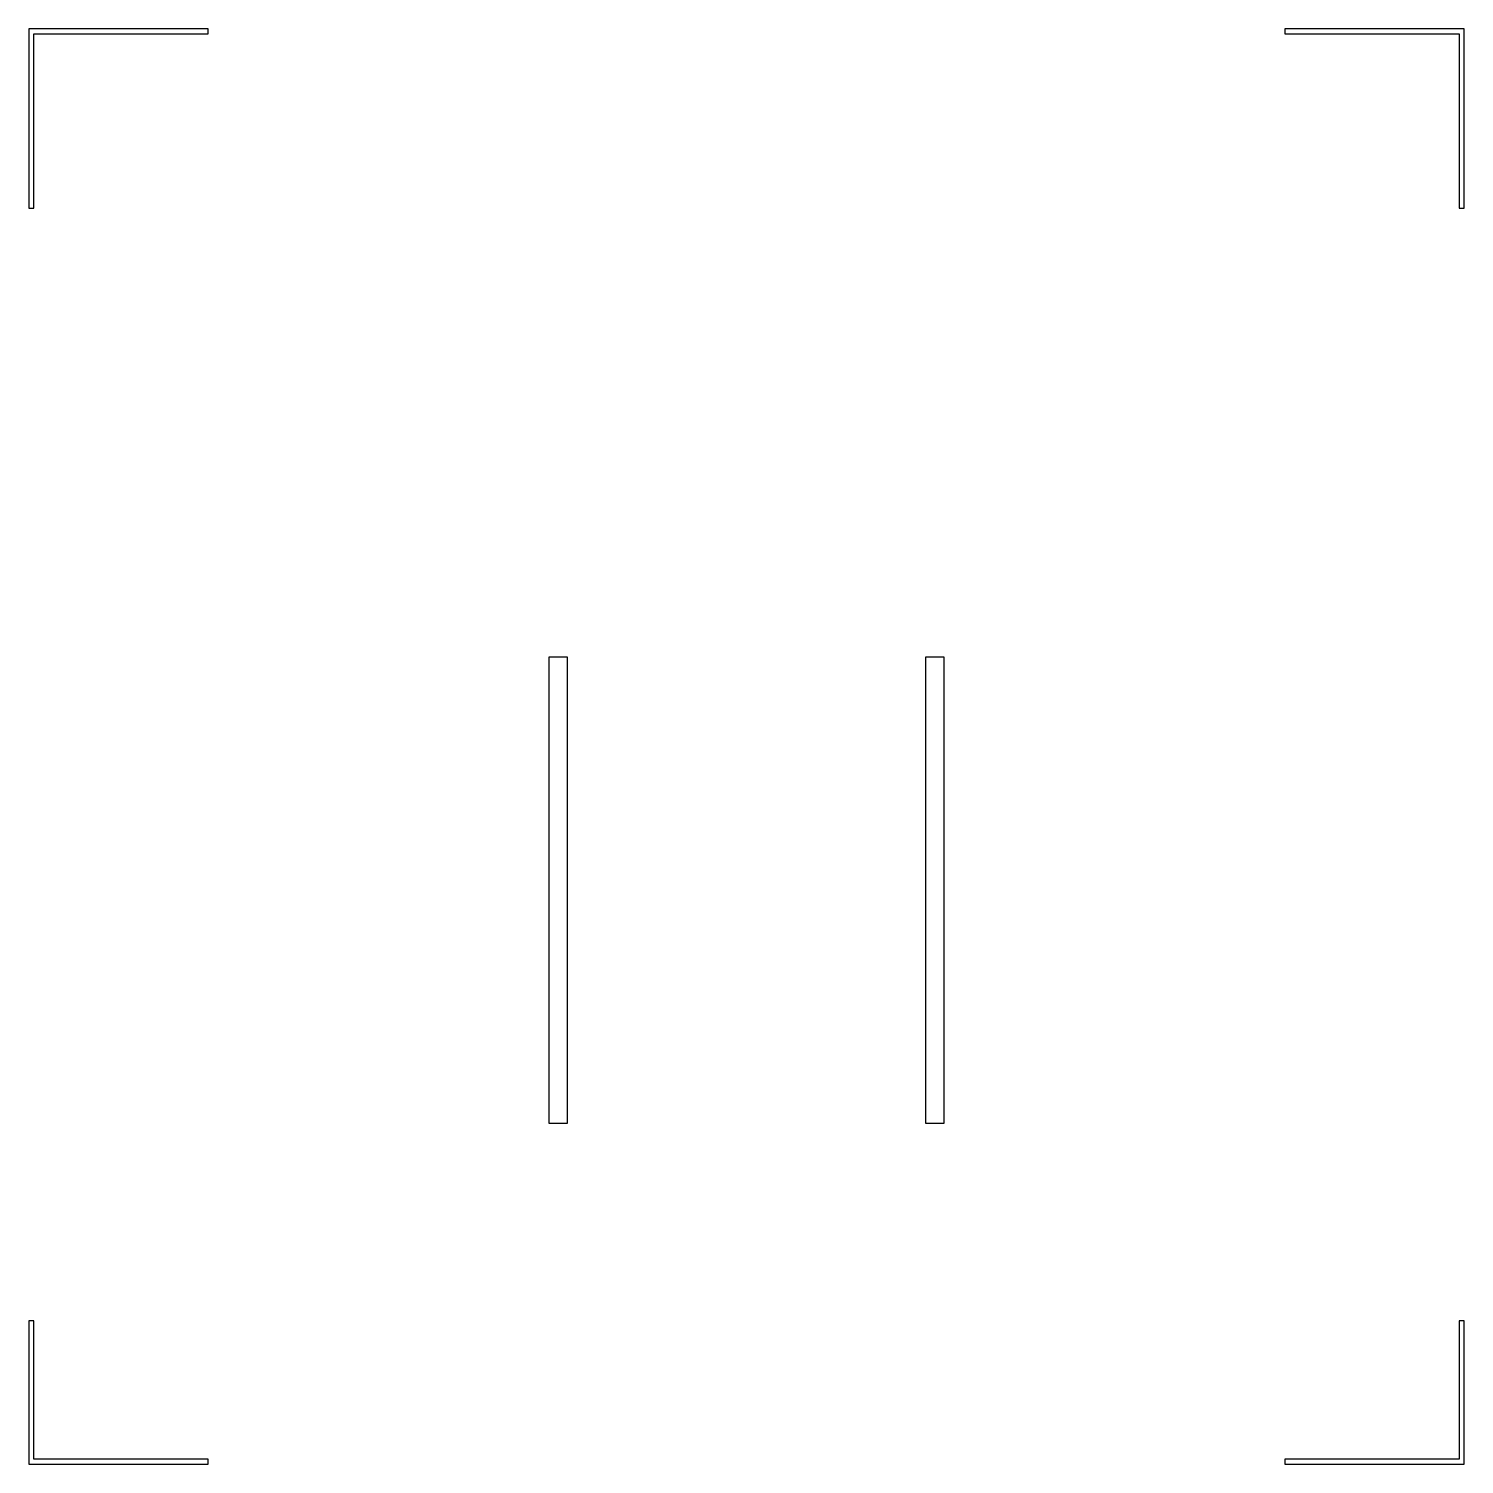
# Model space of a CAD drawing. Extents: x 0 to 8, y 0 to 8.
import ezdxf

# ---------------------------------------------------------------- set-up
doc = ezdxf.new("R2010")
doc.units = 0
doc.layers.add('Layer_1', color=7, linetype='CONTINUOUS')

msp = doc.modelspace()

# ---------------------------------------------------------------- linework, layer by layer
at = {"layer": 'Layer_1', "color": 7}
for points in [[(0, 8.000001), (0, 6.999989), (0.028335, 6.999989), (0.028335, 7.971615), (1.000015, 7.971615), (1.000015, 8.000001), (0, 8.000001)], [(6.999986, 8.000001), (6.999986, 7.971614), (7.971671, 7.971614), (7.971671, 6.999987), (8.000004, 6.999987), (8.000004, 7.98578), (8.000004, 8.000001), (6.999986, 8.000001)], [(2.899997, 4.500003), (2.999997, 4.500003), (2.999997, 1.900001), (2.899997, 1.900001), (2.899997, 4.500003)], [(4.999996, 4.500003), (5.099996, 4.500003), (5.099996, 1.900001), (4.999996, 1.900001), (4.999996, 4.500003)], [(0, 0.799977), (0, 0), (1.000015, 0), (1.000015, 0.028332), (0.028335, 0.028332), (0.028335, 0.799977), (0, 0.799977)], [(7.971671, 0.799978), (7.971671, 0.028332), (6.999986, 0.028332), (6.999986, 0), (8.000004, 0), (8.000004, 0.799978), (7.971671, 0.799978)]]:
    msp.add_lwpolyline(points, close=True, dxfattribs=at)

doc.saveas('drawing.dxf')
